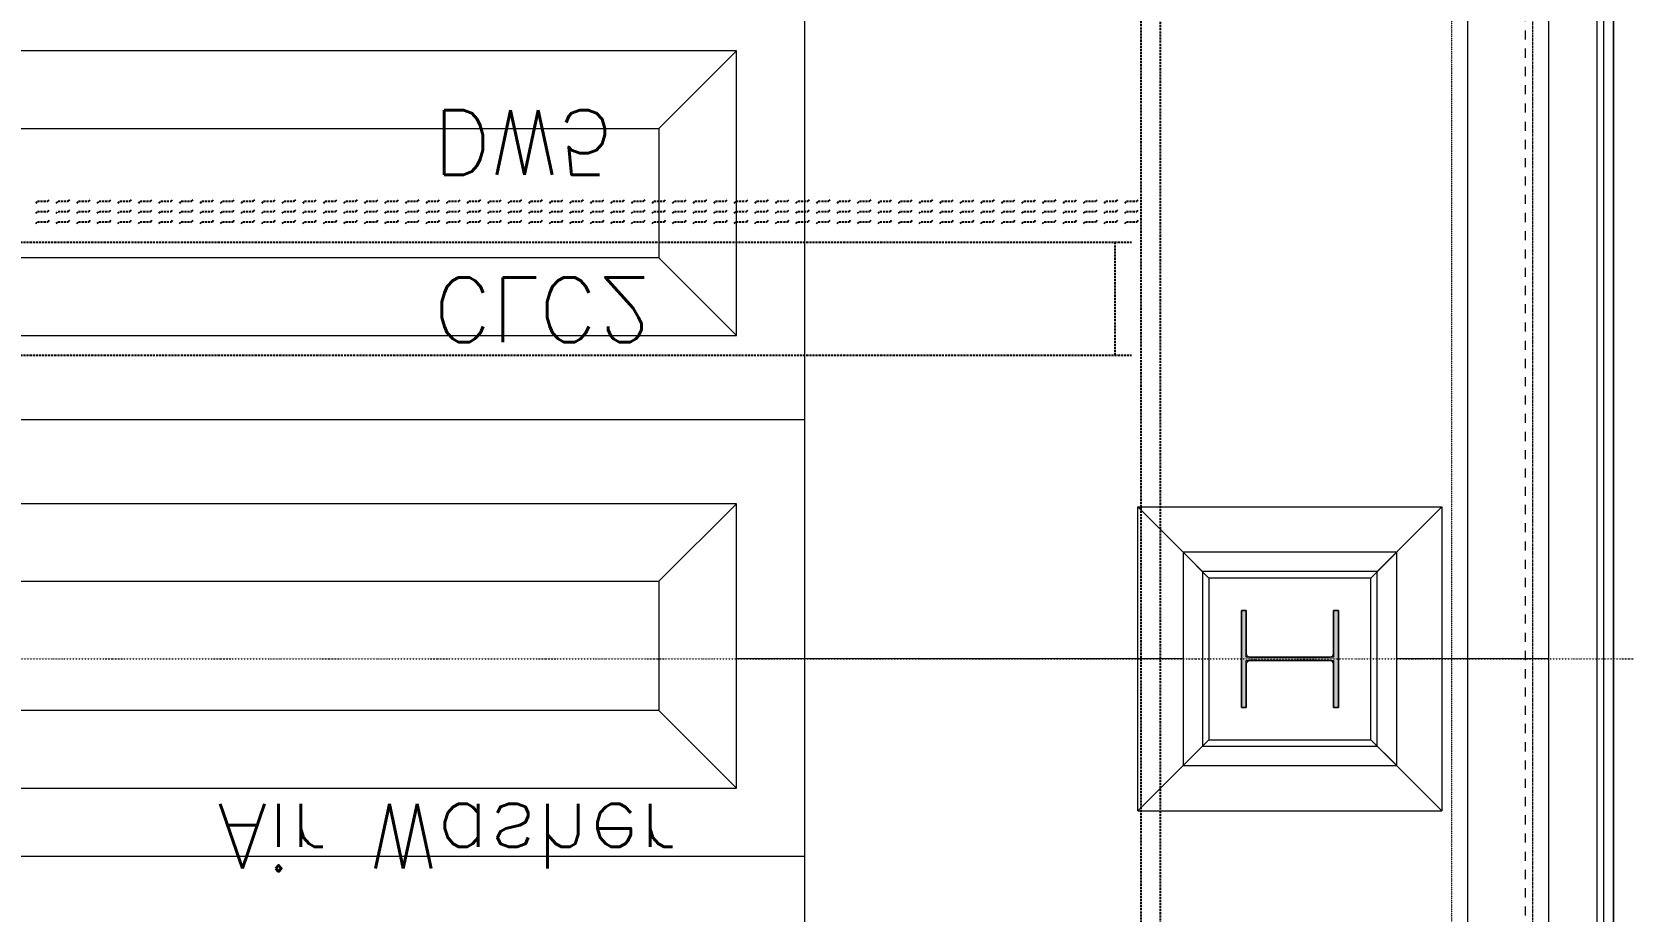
# Model space of a CAD drawing. Extents: x -32000 to 416743, y -254124 to 144214.
# Drawn here: x 12612 to 17530, y 14220 to 16939 of the extents above; entities that cross this region are included whole.
import ezdxf

# ---------------------------------------------------------------- set-up
doc = ezdxf.new("R2010")
doc.units = 0
doc.header["$LTSCALE"] = 10
for name, pattern in [('H12PL4$0$JJP_三點線', [0.9, 0.3, -0.15, 0, -0.15, 0, -0.15, 0, -0.15]), ('H12PL4$0$TAI_虛線', [5.644, 2.822, -2.822]), ('XFM1Q40$0$HIDDEN', [9.525, 6.35, -3.175]), ('XFM7P40ICA$0$H12PL4$0$DOTK1', [0.01, 0.005, -0.005]), ('XFM7P40ICA$0$H12PL4$0$JJP_三點線', [0.9, 0.3, -0.15, 0, -0.15, 0, -0.15, 0, -0.15]), ('XFM7P40ICA$0$H12PL4$0$JJP_虛線(退縮線、投影線、地下室範圍、非屬本工程、圖面分區)', [0.45, 0.3, -0.15])]:
    doc.linetypes.add(name, pattern=pattern)
for name, color, linetype in [('H12PL4$0$A-ROOF', 252, 'Continuous'), ('H12PL4$0$A-WALL-EX', 252, 'Continuous'), ('H12PL4$0$S-COL', 252, 'Continuous'), ('H12PL4$0$S-GRID', 252, 'Continuous'), ('H12PL4$0$S-SLAB-SHOW', 252, 'Continuous'), ('XFM1Q40$0$03', 4, 'Continuous'), ('XFM1Q40$0$TYPE14X10', 7, 'Continuous'), ('XFM1Q40$0$擋水簾', 151, 'Continuous'), ('XFM7P40ICA$0$H12PL4$0$A-WALL-EX', 252, 'Continuous'), ('XFM7P40ICA$0$H12PL4$0$Hattch', 252, 'Continuous'), ('XFM7P40ICA$0$H12PL4$0$L40_19_MEJI', 252, 'Continuous'), ('XFM7P40ICA$0$H12PL4$0$L40_19_SIAGE1', 252, 'Continuous'), ('XFM7P40ICA$0$H12PL4$0$L40_19_STEEL2', 252, 'Continuous'), ('XFM7P40ICA$0$H12PL4$0$L40_19_SUGATA3', 252, 'Continuous'), ('XFM7P40ICA$0$H12PL4$0$L40_19_SUGATAD', 252, 'Continuous'), ('XFM7P40ICA$0$H12PL4$0$L40_19_設備基礎', 252, 'Continuous'), ('XFM7P40ICA$0$H12PL4$0$S-COL', 252, 'Continuous'), ('XFM7P40ICA$0$H12PL4$0$S-GRID', 252, 'Continuous')]:
    doc.layers.add(name, color=color, linetype=linetype)
doc.styles.add('XFM1Q40$0$LSP', font='SIMPLEX.shx', dxfattribs={"bigfont": 'chineset.shx'})

# ---------------------------------------------------------------- blocks, each defined once
blk = doc.blocks.new('H12PL4')
at = {"layer": 'H12PL4$0$A-ROOF', "linetype": 'H12PL4$0$TAI_虛線', "lineweight": 0, "flags": 128}
blk.add_lwpolyline([(17227, 57354.6), (17227, 2650)], dxfattribs=at)
at = {"layer": 'H12PL4$0$A-WALL-EX', "lineweight": 0, "flags": 128}
for points in [[(17500, -2650), (17500, 91700)], [(17500, -2650), (17500, 91700)], [(17500, -2650), (17500, 91700)], [(17500, -2650), (17500, 91700)], [(17500, 83000), (17500, -2615)]]:
    blk.add_lwpolyline(points, dxfattribs=at)
at = {"layer": 'H12PL4$0$S-COL', "lineweight": 0, "flags": 128}
for points in [[(16030, 14530), (16030, 15470)], [(16230, 15270), (16030, 15470)], [(16030, 15470), (16970, 15470)], [(16970, 15470), (16770, 15270)], [(16970, 15470), (16970, 14530)], [(16230, 15270), (16230, 14730)], [(16770, 15270), (16230, 15270)], [(16770, 14730), (16770, 15270)], [(16230, 14730), (16030, 14530)], [(16230, 14730), (16770, 14730)], [(16970, 14530), (16770, 14730)], [(16030, 14530), (16970, 14530)]]:
    blk.add_lwpolyline(points, dxfattribs=at)
blk.add_lwpolyline([(16350, 15150), (16350, 14850), (16365, 14850), (16365, 14995), (16635, 14995), (16635, 14850), (16650, 14850), (16650, 15150), (16635, 15150), (16635, 15005), (16365, 15005), (16365, 15150)], close=True, dxfattribs=at)
at = {"layer": 'H12PL4$0$S-GRID', "linetype": 'H12PL4$0$JJP_三點線', "lineweight": 0}
blk.add_line((-29000, 15000), (289600, 15000), dxfattribs=at)
at = {"layer": 'H12PL4$0$S-SLAB-SHOW', "lineweight": 0}
blk.add_line((17300, -2300), (17300, 82649.8), dxfattribs=at)
at = {"layer": 'H12PL4$0$S-SLAB-SHOW', "lineweight": 0, "flags": 128}
blk.add_lwpolyline([(17470, -2300), (17470, 82649.8)], dxfattribs=at)
blk = doc.blocks.new('XFM1Q40$0$A$Cac22a11c')
at = {"layer": 'XFM1Q40$0$03', "color": 252, "linetype": 'XFM1Q40$0$HIDDEN', "ltscale": 0.1}
for p, q in [((285410, 180578.4), (289110, 180578.4)), ((289060, 180578.4), (289060, 180228.4)), ((285410, 180228.4), (289110, 180228.4))]:
    blk.add_line(p, q, dxfattribs=at)
at = {"layer": 'XFM1Q40$0$TYPE14X10', "color": 252, "linetype": 'XFM1Q40$0$HIDDEN', "ltscale": 0.1}
for p, q in [((289200, 187517.6), (289200, 172197.6)), ((289140, 187457.6), (289140, 172257.6))]:
    blk.add_line(p, q, dxfattribs=at)
at = {"layer": 'XFM1Q40$0$擋水簾', "color": 252, "linetype": 'XFM1Q40$0$HIDDEN', "ltscale": 0.1}
for p, q in [((285723.9, 180171.3), (285729.5, 180165.7)), ((285729.5, 180165.7), (285761.2, 180165.7)), ((285761.2, 180165.7), (285766.9, 180160.1)), ((285787.4, 180171.3), (285793, 180165.7)), ((285793, 180165.7), (285824.7, 180165.7)), ((285824.7, 180165.7), (285830.4, 180160.1)), ((285850.9, 180171.3), (285856.5, 180165.7)), ((285856.5, 180165.7), (285888.2, 180165.7)), ((285888.2, 180165.7), (285893.9, 180160.1)), ((285914.4, 180171.3), (285920, 180165.7)), ((285920, 180165.7), (285951.7, 180165.7)), ((285951.7, 180165.7), (285957.4, 180160.1)), ((285977.9, 180171.3), (285983.5, 180165.7)), ((285983.5, 180165.7), (286015.2, 180165.7)), ((286015.2, 180165.7), (286020.9, 180160.1)), ((286041.4, 180171.3), (286047, 180165.7)), ((286047, 180165.7), (286078.7, 180165.7)), ((286078.7, 180165.7), (286084.4, 180160.1)), ((286104.9, 180171.3), (286110.5, 180165.7)), ((286110.5, 180165.7), (286142.2, 180165.7)), ((286142.2, 180165.7), (286147.9, 180160.1)), ((286168.4, 180171.3), (286174, 180165.7)), ((286174, 180165.7), (286205.7, 180165.7)), ((286205.7, 180165.7), (286211.4, 180160.1)), ((286231.9, 180171.3), (286237.5, 180165.7)), ((286237.5, 180165.7), (286269.2, 180165.7)), ((286269.2, 180165.7), (286274.9, 180160.1)), ((286295.4, 180171.3), (286301, 180165.7)), ((286301, 180165.7), (286332.7, 180165.7)), ((286332.7, 180165.7), (286338.4, 180160.1)), ((286358.9, 180171.3), (286364.5, 180165.7)), ((286364.5, 180165.7), (286396.2, 180165.7)), ((286396.2, 180165.7), (286401.9, 180160.1)), ((286422.4, 180171.3), (286428, 180165.7)), ((286428, 180165.7), (286459.7, 180165.7)), ((286459.7, 180165.7), (286465.4, 180160.1)), ((286485.9, 180171.3), (286491.5, 180165.7)), ((286491.5, 180165.7), (286523.2, 180165.7)), ((286523.2, 180165.7), (286528.9, 180160.1)), ((286549.4, 180171.3), (286555, 180165.7)), ((286555, 180165.7), (286586.7, 180165.7)), ((286586.7, 180165.7), (286592.4, 180160.1)), ((286612.9, 180171.3), (286618.5, 180165.7)), ((286618.5, 180165.7), (286650.2, 180165.7)), ((286650.2, 180165.7), (286655.9, 180160.1)), ((286676.4, 180171.3), (286682, 180165.7)), ((286682, 180165.7), (286713.7, 180165.7)), ((286713.7, 180165.7), (286719.4, 180160.1)), ((286739.9, 180171.3), (286745.5, 180165.7)), ((286745.5, 180165.7), (286777.2, 180165.7)), ((286777.2, 180165.7), (286782.9, 180160.1)), ((286803.4, 180171.3), (286809, 180165.7)), ((286809, 180165.7), (286840.7, 180165.7)), ((286840.7, 180165.7), (286846.4, 180160.1)), ((286866.9, 180171.3), (286872.5, 180165.7)), ((286872.5, 180165.7), (286904.2, 180165.7)), ((286904.2, 180165.7), (286909.9, 180160.1)), ((286930.4, 180171.3), (286936, 180165.7)), ((286936, 180165.7), (286967.7, 180165.7)), ((286967.7, 180165.7), (286973.4, 180160.1)), ((286993.9, 180171.3), (286999.5, 180165.7)), ((286999.5, 180165.7), (287031.2, 180165.7)), ((287031.2, 180165.7), (287036.9, 180160.1)), ((287057.4, 180171.3), (287063, 180165.7)), ((287063, 180165.7), (287094.7, 180165.7)), ((287094.7, 180165.7), (287100.4, 180160.1)), ((287120.9, 180171.3), (287126.5, 180165.7)), ((287126.5, 180165.7), (287158.2, 180165.7)), ((287158.2, 180165.7), (287163.9, 180160.1)), ((287184.4, 180171.3), (287190, 180165.7)), ((287190, 180165.7), (287221.7, 180165.7)), ((287221.7, 180165.7), (287227.4, 180160.1)), ((287247.9, 180171.3), (287253.5, 180165.7)), ((287253.5, 180165.7), (287285.2, 180165.7)), ((287285.2, 180165.7), (287290.9, 180160.1)), ((287311.4, 180171.3), (287317, 180165.7)), ((287317, 180165.7), (287348.7, 180165.7)), ((287348.7, 180165.7), (287354.4, 180160.1)), ((287374.9, 180171.3), (287380.5, 180165.7)), ((287380.5, 180165.7), (287412.2, 180165.7)), ((287412.2, 180165.7), (287417.9, 180160.1)), ((287438.4, 180171.3), (287444, 180165.7)), ((287444, 180165.7), (287475.7, 180165.7)), ((287475.7, 180165.7), (287481.4, 180160.1)), ((287501.9, 180171.3), (287507.5, 180165.7)), ((287507.5, 180165.7), (287539.2, 180165.7)), ((287539.2, 180165.7), (287544.9, 180160.1)), ((287565.4, 180171.3), (287571, 180165.7)), ((287571, 180165.7), (287602.7, 180165.7)), ((287602.7, 180165.7), (287608.4, 180160.1)), ((287628.9, 180171.3), (287634.5, 180165.7)), ((287634.5, 180165.7), (287666.2, 180165.7)), ((287666.2, 180165.7), (287671.9, 180160.1)), ((287692.4, 180171.3), (287698, 180165.7)), ((287698, 180165.7), (287729.7, 180165.7)), ((287729.7, 180165.7), (287735.4, 180160.1)), ((287755.9, 180171.3), (287761.5, 180165.7)), ((287761.5, 180165.7), (287793.2, 180165.7)), ((287793.2, 180165.7), (287798.9, 180160.1)), ((287819.4, 180171.3), (287825, 180165.7)), ((287825, 180165.7), (287856.7, 180165.7)), ((287856.7, 180165.7), (287862.4, 180160.1)), ((287882.9, 180171.3), (287888.5, 180165.7)), ((287888.5, 180165.7), (287920.2, 180165.7)), ((287920.2, 180165.7), (287925.9, 180160.1)), ((287946.4, 180171.3), (287952, 180165.7)), ((287952, 180165.7), (287983.7, 180165.7)), ((287983.7, 180165.7), (287989.4, 180160.1)), ((288009.9, 180171.3), (288015.5, 180165.7)), ((288015.5, 180165.7), (288047.2, 180165.7)), ((288047.2, 180165.7), (288052.9, 180160.1)), ((288073.4, 180171.3), (288079, 180165.7)), ((288079, 180165.7), (288110.7, 180165.7)), ((288110.7, 180165.7), (288116.4, 180160.1)), ((288136.9, 180171.3), (288142.5, 180165.7)), ((288142.5, 180165.7), (288174.2, 180165.7)), ((288174.3, 180165.7), (288179.9, 180160.1)), ((288200.4, 180171.3), (288206, 180165.7)), ((288206, 180165.7), (288237.7, 180165.7)), ((288237.8, 180165.7), (288243.4, 180160.1)), ((288263.9, 180171.3), (288269.5, 180165.7)), ((288269.5, 180165.7), (288301.2, 180165.7)), ((288301.3, 180165.7), (288306.9, 180160.1)), ((288327.4, 180171.3), (288333, 180165.7)), ((288333, 180165.7), (288364.7, 180165.7)), ((288364.8, 180165.7), (288370.4, 180160.1)), ((288390.9, 180171.3), (288396.5, 180165.7)), ((288396.5, 180165.7), (288428.2, 180165.7)), ((288428.3, 180165.7), (288433.9, 180160.1)), ((288454.4, 180171.3), (288460, 180165.7)), ((288460, 180165.7), (288491.7, 180165.7)), ((288491.8, 180165.7), (288497.4, 180160.1)), ((288517.9, 180171.3), (288523.5, 180165.7)), ((288523.5, 180165.7), (288555.2, 180165.7)), ((288555.3, 180165.7), (288560.9, 180160.1)), ((288581.4, 180171.3), (288587, 180165.7)), ((288587, 180165.7), (288618.7, 180165.7)), ((288618.8, 180165.7), (288624.4, 180160.1)), ((288644.9, 180171.3), (288650.5, 180165.7)), ((288650.5, 180165.7), (288682.2, 180165.7)), ((288682.3, 180165.7), (288687.9, 180160.1)), ((288708.4, 180171.3), (288714, 180165.7)), ((288714, 180165.7), (288745.7, 180165.7)), ((288745.8, 180165.7), (288751.4, 180160.1)), ((288771.9, 180171.3), (288777.5, 180165.7)), ((288777.5, 180165.7), (288809.2, 180165.7)), ((288809.3, 180165.7), (288814.9, 180160.1)), ((288835.4, 180171.3), (288841, 180165.7)), ((288841, 180165.7), (288872.7, 180165.7)), ((288872.8, 180165.7), (288878.4, 180160.1)), ((288898.9, 180171.3), (288904.5, 180165.7)), ((288904.5, 180165.7), (288936.2, 180165.7)), ((288936.3, 180165.7), (288941.9, 180160.1)), ((288962.4, 180171.3), (288968, 180165.7)), ((288968, 180165.7), (288999.7, 180165.7)), ((288999.8, 180165.7), (289005.4, 180160.1)), ((289025.9, 180171.3), (289031.5, 180165.7)), ((289031.5, 180165.7), (289063.2, 180165.7)), ((289063.3, 180165.7), (289068.9, 180160.1)), ((289089.4, 180171.3), (289095, 180165.7)), ((289095, 180165.7), (289126.7, 180165.7)), ((289126.8, 180165.7), (289132.4, 180160.1)), ((285723.9, 180139.6), (285729.5, 180133.9)), ((285723.9, 180107.8), (285729.5, 180102.2)), ((285729.5, 180133.9), (285761.2, 180133.9)), ((285729.5, 180102.2), (285761.2, 180102.2)), ((285761.2, 180133.9), (285766.9, 180128.3)), ((285761.2, 180102.2), (285766.9, 180096.6)), ((285787.4, 180139.6), (285793, 180133.9)), ((285787.4, 180107.8), (285793, 180102.2)), ((285793, 180133.9), (285824.7, 180133.9)), ((285793, 180102.2), (285824.7, 180102.2)), ((285824.7, 180133.9), (285830.4, 180128.3)), ((285824.7, 180102.2), (285830.4, 180096.6)), ((285850.9, 180139.6), (285856.5, 180133.9)), ((285850.9, 180107.8), (285856.5, 180102.2)), ((285856.5, 180133.9), (285888.2, 180133.9)), ((285856.5, 180102.2), (285888.2, 180102.2)), ((285888.2, 180133.9), (285893.9, 180128.3)), ((285888.2, 180102.2), (285893.9, 180096.6)), ((285914.4, 180139.6), (285920, 180133.9)), ((285914.4, 180107.8), (285920, 180102.2)), ((285920, 180133.9), (285951.7, 180133.9)), ((285920, 180102.2), (285951.7, 180102.2)), ((285951.7, 180133.9), (285957.4, 180128.3)), ((285951.7, 180102.2), (285957.4, 180096.6)), ((285977.9, 180139.6), (285983.5, 180133.9)), ((285977.9, 180107.8), (285983.5, 180102.2)), ((285983.5, 180133.9), (286015.2, 180133.9)), ((285983.5, 180102.2), (286015.2, 180102.2)), ((286015.2, 180133.9), (286020.9, 180128.3)), ((286015.2, 180102.2), (286020.9, 180096.6)), ((286041.4, 180139.6), (286047, 180133.9)), ((286041.4, 180107.8), (286047, 180102.2)), ((286047, 180133.9), (286078.7, 180133.9)), ((286047, 180102.2), (286078.7, 180102.2)), ((286078.7, 180133.9), (286084.4, 180128.3)), ((286078.7, 180102.2), (286084.4, 180096.6)), ((286104.9, 180139.6), (286110.5, 180133.9)), ((286104.9, 180107.8), (286110.5, 180102.2)), ((286110.5, 180133.9), (286142.2, 180133.9)), ((286110.5, 180102.2), (286142.2, 180102.2)), ((286142.2, 180133.9), (286147.9, 180128.3)), ((286142.2, 180102.2), (286147.9, 180096.6)), ((286168.4, 180139.6), (286174, 180133.9)), ((286168.4, 180107.8), (286174, 180102.2)), ((286174, 180133.9), (286205.7, 180133.9)), ((286174, 180102.2), (286205.7, 180102.2)), ((286205.7, 180133.9), (286211.4, 180128.3)), ((286205.7, 180102.2), (286211.4, 180096.6)), ((286231.9, 180139.6), (286237.5, 180133.9)), ((286231.9, 180107.8), (286237.5, 180102.2)), ((286237.5, 180133.9), (286269.2, 180133.9)), ((286237.5, 180102.2), (286269.2, 180102.2)), ((286269.2, 180133.9), (286274.9, 180128.3)), ((286269.2, 180102.2), (286274.9, 180096.6)), ((286295.4, 180139.6), (286301, 180133.9)), ((286295.4, 180107.8), (286301, 180102.2)), ((286301, 180133.9), (286332.7, 180133.9)), ((286301, 180102.2), (286332.7, 180102.2)), ((286332.7, 180133.9), (286338.4, 180128.3)), ((286332.7, 180102.2), (286338.4, 180096.6)), ((286358.9, 180139.6), (286364.5, 180133.9)), ((286358.9, 180107.8), (286364.5, 180102.2)), ((286364.5, 180133.9), (286396.2, 180133.9)), ((286364.5, 180102.2), (286396.2, 180102.2)), ((286396.2, 180133.9), (286401.9, 180128.3)), ((286396.2, 180102.2), (286401.9, 180096.6)), ((286422.4, 180139.6), (286428, 180133.9)), ((286422.4, 180107.8), (286428, 180102.2)), ((286428, 180133.9), (286459.7, 180133.9)), ((286428, 180102.2), (286459.7, 180102.2)), ((286459.7, 180133.9), (286465.4, 180128.3)), ((286459.7, 180102.2), (286465.4, 180096.6)), ((286485.9, 180139.6), (286491.5, 180133.9)), ((286485.9, 180107.8), (286491.5, 180102.2)), ((286491.5, 180133.9), (286523.2, 180133.9)), ((286491.5, 180102.2), (286523.2, 180102.2)), ((286523.2, 180133.9), (286528.9, 180128.3)), ((286523.2, 180102.2), (286528.9, 180096.6)), ((286549.4, 180139.6), (286555, 180133.9)), ((286549.4, 180107.8), (286555, 180102.2)), ((286555, 180133.9), (286586.7, 180133.9)), ((286555, 180102.2), (286586.7, 180102.2)), ((286586.7, 180133.9), (286592.4, 180128.3)), ((286586.7, 180102.2), (286592.4, 180096.6)), ((286612.9, 180139.6), (286618.5, 180133.9)), ((286612.9, 180107.8), (286618.5, 180102.2)), ((286618.5, 180133.9), (286650.2, 180133.9)), ((286618.5, 180102.2), (286650.2, 180102.2)), ((286650.2, 180133.9), (286655.9, 180128.3)), ((286650.2, 180102.2), (286655.9, 180096.6)), ((286676.4, 180139.6), (286682, 180133.9)), ((286676.4, 180107.8), (286682, 180102.2)), ((286682, 180133.9), (286713.7, 180133.9)), ((286682, 180102.2), (286713.7, 180102.2)), ((286713.7, 180133.9), (286719.4, 180128.3)), ((286713.7, 180102.2), (286719.4, 180096.6)), ((286739.9, 180139.6), (286745.5, 180133.9)), ((286739.9, 180107.8), (286745.5, 180102.2)), ((286745.5, 180133.9), (286777.2, 180133.9)), ((286745.5, 180102.2), (286777.2, 180102.2)), ((286777.2, 180133.9), (286782.9, 180128.3)), ((286777.2, 180102.2), (286782.9, 180096.6)), ((286803.4, 180139.6), (286809, 180133.9)), ((286803.4, 180107.8), (286809, 180102.2)), ((286809, 180133.9), (286840.7, 180133.9)), ((286809, 180102.2), (286840.7, 180102.2)), ((286840.7, 180133.9), (286846.4, 180128.3)), ((286840.7, 180102.2), (286846.4, 180096.6)), ((286866.9, 180139.6), (286872.5, 180133.9)), ((286866.9, 180107.8), (286872.5, 180102.2)), ((286872.5, 180133.9), (286904.2, 180133.9)), ((286872.5, 180102.2), (286904.2, 180102.2)), ((286904.2, 180133.9), (286909.9, 180128.3)), ((286904.2, 180102.2), (286909.9, 180096.6)), ((286930.4, 180139.6), (286936, 180133.9)), ((286930.4, 180107.8), (286936, 180102.2)), ((286936, 180133.9), (286967.7, 180133.9)), ((286936, 180102.2), (286967.7, 180102.2)), ((286967.7, 180133.9), (286973.4, 180128.3)), ((286967.7, 180102.2), (286973.4, 180096.6)), ((286993.9, 180139.6), (286999.5, 180133.9)), ((286993.9, 180107.8), (286999.5, 180102.2)), ((286999.5, 180133.9), (287031.2, 180133.9)), ((286999.5, 180102.2), (287031.2, 180102.2)), ((287031.2, 180133.9), (287036.9, 180128.3)), ((287031.2, 180102.2), (287036.9, 180096.6)), ((287057.4, 180139.6), (287063, 180133.9)), ((287057.4, 180107.8), (287063, 180102.2)), ((287063, 180133.9), (287094.7, 180133.9)), ((287063, 180102.2), (287094.7, 180102.2)), ((287094.7, 180133.9), (287100.4, 180128.3)), ((287094.7, 180102.2), (287100.4, 180096.6)), ((287120.9, 180139.6), (287126.5, 180133.9)), ((287120.9, 180107.8), (287126.5, 180102.2)), ((287126.5, 180133.9), (287158.2, 180133.9)), ((287126.5, 180102.2), (287158.2, 180102.2)), ((287158.2, 180133.9), (287163.9, 180128.3)), ((287158.2, 180102.2), (287163.9, 180096.6)), ((287184.4, 180139.6), (287190, 180133.9)), ((287184.4, 180107.8), (287190, 180102.2)), ((287190, 180133.9), (287221.7, 180133.9)), ((287190, 180102.2), (287221.7, 180102.2)), ((287221.7, 180133.9), (287227.4, 180128.3)), ((287221.7, 180102.2), (287227.4, 180096.6)), ((287247.9, 180139.6), (287253.5, 180133.9)), ((287247.9, 180107.8), (287253.5, 180102.2)), ((287253.5, 180133.9), (287285.2, 180133.9)), ((287253.5, 180102.2), (287285.2, 180102.2)), ((287285.2, 180133.9), (287290.9, 180128.3)), ((287285.2, 180102.2), (287290.9, 180096.6)), ((287311.4, 180139.6), (287317, 180133.9)), ((287311.4, 180107.8), (287317, 180102.2)), ((287317, 180133.9), (287348.7, 180133.9)), ((287317, 180102.2), (287348.7, 180102.2)), ((287348.7, 180133.9), (287354.4, 180128.3)), ((287348.7, 180102.2), (287354.4, 180096.6)), ((287374.9, 180139.6), (287380.5, 180133.9)), ((287374.9, 180107.8), (287380.5, 180102.2)), ((287380.5, 180133.9), (287412.2, 180133.9)), ((287380.5, 180102.2), (287412.2, 180102.2)), ((287412.2, 180133.9), (287417.9, 180128.3)), ((287412.2, 180102.2), (287417.9, 180096.6)), ((287438.4, 180139.6), (287444, 180133.9)), ((287438.4, 180107.8), (287444, 180102.2)), ((287444, 180133.9), (287475.7, 180133.9)), ((287444, 180102.2), (287475.7, 180102.2)), ((287475.7, 180133.9), (287481.4, 180128.3)), ((287475.7, 180102.2), (287481.4, 180096.6)), ((287501.9, 180139.6), (287507.5, 180133.9)), ((287501.9, 180107.8), (287507.5, 180102.2)), ((287507.5, 180133.9), (287539.2, 180133.9)), ((287507.5, 180102.2), (287539.2, 180102.2)), ((287539.2, 180133.9), (287544.9, 180128.3)), ((287539.2, 180102.2), (287544.9, 180096.6)), ((287565.4, 180139.6), (287571, 180133.9)), ((287565.4, 180107.8), (287571, 180102.2)), ((287571, 180133.9), (287602.7, 180133.9)), ((287571, 180102.2), (287602.7, 180102.2)), ((287602.7, 180133.9), (287608.4, 180128.3)), ((287602.7, 180102.2), (287608.4, 180096.6)), ((287628.9, 180139.6), (287634.5, 180133.9)), ((287628.9, 180107.8), (287634.5, 180102.2)), ((287634.5, 180133.9), (287666.2, 180133.9)), ((287634.5, 180102.2), (287666.2, 180102.2)), ((287666.2, 180133.9), (287671.9, 180128.3)), ((287666.2, 180102.2), (287671.9, 180096.6)), ((287692.4, 180139.6), (287698, 180133.9)), ((287692.4, 180107.8), (287698, 180102.2)), ((287698, 180133.9), (287729.7, 180133.9)), ((287698, 180102.2), (287729.7, 180102.2)), ((287729.7, 180133.9), (287735.4, 180128.3)), ((287729.7, 180102.2), (287735.4, 180096.6)), ((287755.9, 180139.6), (287761.5, 180133.9)), ((287755.9, 180107.8), (287761.5, 180102.2)), ((287761.5, 180133.9), (287793.2, 180133.9)), ((287761.5, 180102.2), (287793.2, 180102.2)), ((287793.2, 180133.9), (287798.9, 180128.3)), ((287793.2, 180102.2), (287798.9, 180096.6)), ((287819.4, 180139.6), (287825, 180133.9)), ((287819.4, 180107.8), (287825, 180102.2)), ((287825, 180133.9), (287856.7, 180133.9)), ((287825, 180102.2), (287856.7, 180102.2)), ((287856.7, 180133.9), (287862.4, 180128.3)), ((287856.7, 180102.2), (287862.4, 180096.6)), ((287882.9, 180139.6), (287888.5, 180133.9)), ((287882.9, 180107.8), (287888.5, 180102.2)), ((287888.5, 180133.9), (287920.2, 180133.9)), ((287888.5, 180102.2), (287920.2, 180102.2)), ((287920.2, 180133.9), (287925.9, 180128.3)), ((287920.2, 180102.2), (287925.9, 180096.6)), ((287946.4, 180139.6), (287952, 180133.9)), ((287946.4, 180107.8), (287952, 180102.2)), ((287952, 180133.9), (287983.7, 180133.9)), ((287952, 180102.2), (287983.7, 180102.2)), ((287983.7, 180133.9), (287989.4, 180128.3)), ((287983.7, 180102.2), (287989.4, 180096.6)), ((288009.9, 180139.6), (288015.5, 180133.9)), ((288009.9, 180107.8), (288015.5, 180102.2)), ((288015.5, 180133.9), (288047.2, 180133.9)), ((288015.5, 180102.2), (288047.2, 180102.2)), ((288047.2, 180133.9), (288052.9, 180128.3)), ((288047.2, 180102.2), (288052.9, 180096.6)), ((288073.4, 180139.6), (288079, 180133.9)), ((288073.4, 180107.8), (288079, 180102.2)), ((288079, 180133.9), (288110.7, 180133.9)), ((288079, 180102.2), (288110.7, 180102.2)), ((288110.7, 180133.9), (288116.4, 180128.3)), ((288110.7, 180102.2), (288116.4, 180096.6)), ((288136.9, 180139.6), (288142.5, 180133.9)), ((288136.9, 180107.8), (288142.5, 180102.2)), ((288142.5, 180133.9), (288174.2, 180133.9)), ((288142.5, 180102.2), (288174.2, 180102.2)), ((288174.3, 180133.9), (288179.9, 180128.3)), ((288174.3, 180102.2), (288179.9, 180096.6)), ((288200.4, 180139.6), (288206, 180133.9)), ((288200.4, 180107.8), (288206, 180102.2)), ((288206, 180133.9), (288237.7, 180133.9)), ((288206, 180102.2), (288237.7, 180102.2)), ((288237.8, 180133.9), (288243.4, 180128.3)), ((288237.8, 180102.2), (288243.4, 180096.6)), ((288263.9, 180139.6), (288269.5, 180133.9)), ((288263.9, 180107.8), (288269.5, 180102.2)), ((288269.5, 180133.9), (288301.2, 180133.9)), ((288269.5, 180102.2), (288301.2, 180102.2)), ((288301.3, 180133.9), (288306.9, 180128.3)), ((288301.3, 180102.2), (288306.9, 180096.6)), ((288327.4, 180139.6), (288333, 180133.9)), ((288327.4, 180107.8), (288333, 180102.2)), ((288333, 180133.9), (288364.7, 180133.9)), ((288333, 180102.2), (288364.7, 180102.2)), ((288364.8, 180133.9), (288370.4, 180128.3)), ((288364.8, 180102.2), (288370.4, 180096.6)), ((288390.9, 180139.6), (288396.5, 180133.9)), ((288390.9, 180107.8), (288396.5, 180102.2)), ((288396.5, 180133.9), (288428.2, 180133.9)), ((288396.5, 180102.2), (288428.2, 180102.2)), ((288428.3, 180133.9), (288433.9, 180128.3)), ((288428.3, 180102.2), (288433.9, 180096.6)), ((288454.4, 180139.6), (288460, 180133.9)), ((288454.4, 180107.8), (288460, 180102.2)), ((288460, 180133.9), (288491.7, 180133.9)), ((288460, 180102.2), (288491.7, 180102.2)), ((288491.8, 180133.9), (288497.4, 180128.3)), ((288491.8, 180102.2), (288497.4, 180096.6)), ((288517.9, 180139.6), (288523.5, 180133.9)), ((288517.9, 180107.8), (288523.5, 180102.2)), ((288523.5, 180133.9), (288555.2, 180133.9)), ((288523.5, 180102.2), (288555.2, 180102.2)), ((288555.3, 180133.9), (288560.9, 180128.3)), ((288555.3, 180102.2), (288560.9, 180096.6)), ((288581.4, 180139.6), (288587, 180133.9)), ((288581.4, 180107.8), (288587, 180102.2)), ((288587, 180133.9), (288618.7, 180133.9)), ((288587, 180102.2), (288618.7, 180102.2)), ((288618.8, 180133.9), (288624.4, 180128.3)), ((288618.8, 180102.2), (288624.4, 180096.6)), ((288644.9, 180139.6), (288650.5, 180133.9)), ((288644.9, 180107.8), (288650.5, 180102.2)), ((288650.5, 180133.9), (288682.2, 180133.9)), ((288650.5, 180102.2), (288682.2, 180102.2)), ((288682.3, 180133.9), (288687.9, 180128.3)), ((288682.3, 180102.2), (288687.9, 180096.6)), ((288708.4, 180139.6), (288714, 180133.9)), ((288708.4, 180107.8), (288714, 180102.2)), ((288714, 180133.9), (288745.7, 180133.9)), ((288714, 180102.2), (288745.7, 180102.2)), ((288745.8, 180133.9), (288751.4, 180128.3)), ((288745.8, 180102.2), (288751.4, 180096.6)), ((288771.9, 180139.6), (288777.5, 180133.9)), ((288771.9, 180107.8), (288777.5, 180102.2)), ((288777.5, 180133.9), (288809.2, 180133.9)), ((288777.5, 180102.2), (288809.2, 180102.2)), ((288809.3, 180133.9), (288814.9, 180128.3)), ((288809.3, 180102.2), (288814.9, 180096.6)), ((288835.4, 180139.6), (288841, 180133.9)), ((288835.4, 180107.8), (288841, 180102.2)), ((288841, 180133.9), (288872.7, 180133.9)), ((288841, 180102.2), (288872.7, 180102.2)), ((288872.8, 180133.9), (288878.4, 180128.3)), ((288872.8, 180102.2), (288878.4, 180096.6)), ((288898.9, 180139.6), (288904.5, 180133.9)), ((288898.9, 180107.8), (288904.5, 180102.2)), ((288904.5, 180133.9), (288936.2, 180133.9)), ((288904.5, 180102.2), (288936.2, 180102.2)), ((288936.3, 180133.9), (288941.9, 180128.3)), ((288936.3, 180102.2), (288941.9, 180096.6)), ((288962.4, 180139.6), (288968, 180133.9)), ((288962.4, 180107.8), (288968, 180102.2)), ((288968, 180133.9), (288999.7, 180133.9)), ((288968, 180102.2), (288999.7, 180102.2)), ((288999.8, 180133.9), (289005.4, 180128.3)), ((288999.8, 180102.2), (289005.4, 180096.6)), ((289025.9, 180139.6), (289031.5, 180133.9)), ((289025.9, 180107.8), (289031.5, 180102.2)), ((289031.5, 180133.9), (289063.2, 180133.9)), ((289031.5, 180102.2), (289063.2, 180102.2)), ((289063.3, 180133.9), (289068.9, 180128.3)), ((289063.3, 180102.2), (289068.9, 180096.6)), ((289089.4, 180139.6), (289095, 180133.9)), ((289089.4, 180107.8), (289095, 180102.2)), ((289095, 180133.9), (289126.7, 180133.9)), ((289095, 180102.2), (289126.7, 180102.2)), ((289126.8, 180133.9), (289132.4, 180128.3)), ((289126.8, 180102.2), (289132.4, 180096.6))]:
    blk.add_line(p, q, dxfattribs=at)
at = {"color": 252, "linetype": 'XFM1Q40$0$HIDDEN', "ltscale": 0.1, "style": 'XFM1Q40$0$LSP'}
for s, p in [('Air Washer', (286285.8, 181965.4)), ('CLC2', (286953, 180337.6)), ('DW5', (286951.6, 179820.3))]:
    blk.add_text(s, height=200, dxfattribs=at).set_placement(p)
blk = doc.blocks.new('XFM1Q40')
at = {"xscale": -1, "rotation": 180}
blk.add_blockref('XFM1Q40$0$A$Cac22a11c', (-273100, 196517.6), dxfattribs=at)
blk = doc.blocks.new('XFM7P40ICA$0$H12PL4')
at = {"layer": 'XFM7P40ICA$0$H12PL4$0$Hattch', "linetype": 'Continuous', "lineweight": 0}
blk.add_hatch(color=256, dxfattribs=at).paths.add_polyline_path([(16350, 15150), (16350, 14850), (16365, 14850), (16365, 14995), (16635, 14995), (16635, 14850), (16650, 14850), (16650, 15150), (16635, 15150), (16635, 15005), (16365, 15005), (16365, 15150)])
at = {"layer": 'XFM7P40ICA$0$H12PL4$0$A-WALL-EX', "lineweight": 0}
blk.add_line((17300, -2300), (17300, 82649.8), dxfattribs=at)
at = {"layer": 'XFM7P40ICA$0$H12PL4$0$A-WALL-EX', "lineweight": 0, "flags": 128}
for points in [[(17470, -2300), (17470, 82649.8)], [(17500, 82650), (17500, -2300)]]:
    blk.add_lwpolyline(points, dxfattribs=at)
at = {"layer": 'XFM7P40ICA$0$H12PL4$0$A-WALL-EX', "linetype": 'XFM7P40ICA$0$H12PL4$0$JJP_虛線(退縮線、投影線、地下室範圍、非屬本工程、圖面分區)', "lineweight": 0, "flags": 128}
for points in [[(17250, 57350), (17250, 2650)], [(17300, 2650), (17300, 57350)]]:
    blk.add_lwpolyline(points, dxfattribs=at)
at = {"layer": 'XFM7P40ICA$0$H12PL4$0$L40_19_MEJI', "lineweight": 0}
for p, q in [((17050, -1975), (17050, 82050)), ((15000, 17400), (15000, -1975)), ((10400, 15740), (15000, 15740)), ((16170, 15000), (14790, 15000)), ((17300, 15000), (16830, 15000)), ((10400, 14390), (15000, 14390))]:
    blk.add_line(p, q, dxfattribs=at)
at = {"layer": 'XFM7P40ICA$0$H12PL4$0$L40_19_SIAGE1', "lineweight": 0}
blk.add_line((17500, -2650), (17500, 91700), dxfattribs=at)
at = {"layer": 'XFM7P40ICA$0$H12PL4$0$L40_19_STEEL2', "lineweight": 0, "flags": 128}
blk.add_lwpolyline([(16350, 14850), (16350, 15150), (16365, 15150), (16365, 15018, 0.414214), (16378, 15005), (16622, 15005, 0.414214), (16635, 15018), (16635, 15150), (16650, 15150), (16650, 14850), (16635, 14850), (16635, 14982, 0.414214), (16622, 14995), (16378, 14995, 0.414214), (16365, 14982), (16365, 14850)], format="xyb", close=True, dxfattribs=at)
at = {"layer": 'XFM7P40ICA$0$H12PL4$0$L40_19_SUGATA3', "lineweight": 0}
for p, q in [((17450, -2125), (17450, 82475)), ((17300, -1975), (17300, 82325)), ((14550, 16640), (14790, 16880)), ((14550, 16240), (14790, 16000)), ((14550, 15240), (14790, 15480)), ((16170, 15330), (16250, 15250)), ((16750, 15250), (16830, 15330)), ((14550, 14840), (14790, 14600)), ((16170, 14670), (16250, 14750)), ((16750, 14750), (16830, 14670))]:
    blk.add_line(p, q, dxfattribs=at)
at = {"layer": 'XFM7P40ICA$0$H12PL4$0$L40_19_SUGATA3', "lineweight": 0, "flags": 128}
for points in [[(16170, 14670), (16830, 14670), (16830, 15330), (16170, 15330)], [(16250, 14750), (16750, 14750), (16750, 15250), (16250, 15250)]]:
    blk.add_lwpolyline(points, close=True, dxfattribs=at)
at = {"layer": 'XFM7P40ICA$0$H12PL4$0$L40_19_SUGATAD', "linetype": 'XFM7P40ICA$0$H12PL4$0$DOTK1', "lineweight": 0}
blk.add_line((17000, 2500), (17000, 57495), dxfattribs=at)
at = {"layer": 'XFM7P40ICA$0$H12PL4$0$L40_19_設備基礎', "lineweight": 0, "flags": 128}
for points in [[(14790, 16000), (14790, 16880), (10610, 16880), (10610, 16000)], [(10850, 16240), (10850, 16640), (14550, 16640), (14550, 16240)], [(14790, 14600), (14790, 15480), (10610, 15480), (10610, 14600)], [(10850, 14840), (10850, 15240), (14550, 15240), (14550, 14840)]]:
    blk.add_lwpolyline(points, close=True, dxfattribs=at)
at = {"layer": 'XFM7P40ICA$0$H12PL4$0$S-COL', "lineweight": 0, "flags": 128}
for points in [[(16030, 14530), (16030, 15470)], [(16230, 15270), (16030, 15470)], [(16030, 15470), (16970, 15470)], [(16970, 15470), (16770, 15270)], [(16970, 15470), (16970, 14530)], [(16230, 15270), (16230, 14730)], [(16770, 15270), (16230, 15270)], [(16770, 14730), (16770, 15270)], [(16230, 14730), (16030, 14530)], [(16230, 14730), (16770, 14730)], [(16970, 14530), (16770, 14730)], [(16030, 14530), (16970, 14530)]]:
    blk.add_lwpolyline(points, dxfattribs=at)
blk.add_lwpolyline([(16350, 15150), (16350, 14850), (16365, 14850), (16365, 14995), (16635, 14995), (16635, 14850), (16650, 14850), (16650, 15150), (16635, 15150), (16635, 15005), (16365, 15005), (16365, 15150)], close=True, dxfattribs=at)
at = {"layer": 'XFM7P40ICA$0$H12PL4$0$S-GRID', "linetype": 'XFM7P40ICA$0$H12PL4$0$JJP_三點線', "lineweight": 0}
blk.add_line((-29000, 15000), (289600, 15000), dxfattribs=at)
blk = doc.blocks.new('XFM7P40ICA')
blk.add_blockref('XFM7P40ICA$0$H12PL4', (0, 0))

msp = doc.modelspace()

# ---------------------------------------------------------------- block references
for name in ['H12PL4', 'XFM7P40ICA', 'XFM1Q40']:
    msp.add_blockref(name, (0, 0))

doc.saveas('drawing.dxf')
